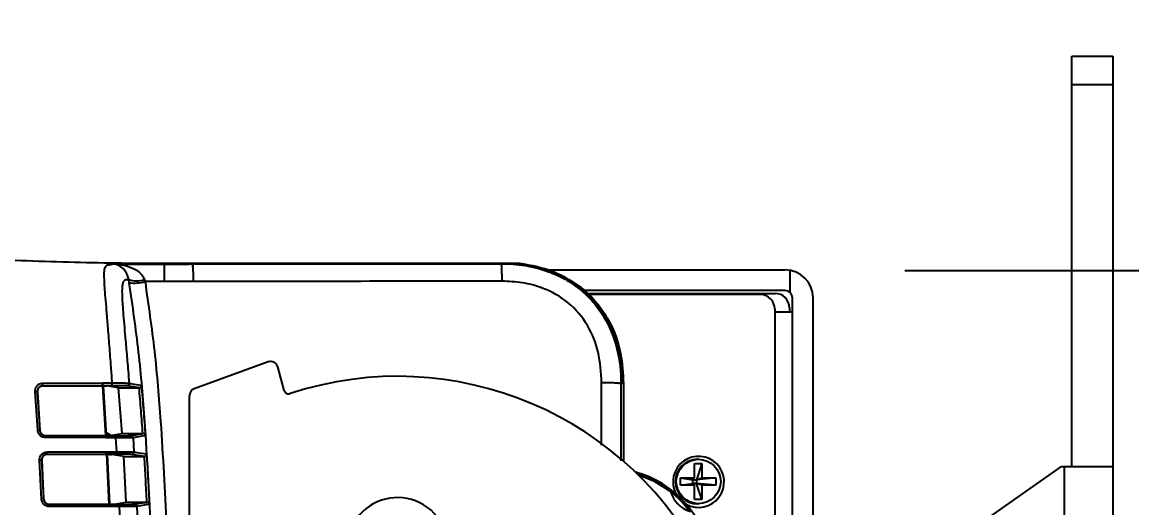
# Model space of a CAD drawing. Header units: inches. Extents: x 5 to 105, y 0 to 80.
# Drawn here: x 96.691 to 101.539, y 7.475 to 9.598 of the extents above; entities that cross this region are included whole.
import ezdxf

# ---------------------------------------------------------------- set-up
doc = ezdxf.new("R2010")
doc.units = ezdxf.units.IN
doc.header["$MEASUREMENT"] = 0
doc.layers.add('DIM', color=1, linetype='Continuous')
doc.styles.add('Arial', font='arial.ttf')
doc.dimstyles.new('ANSI & Metric .50 Stacked', dxfattribs={"dimscale": 2.666667, "dimtxt": 0.5, "dimasz": 0.625, "dimexe": 0.5, "dimexo": 0.5, "dimgap": 0.166667, "dimtad": 0, "dimtih": 1, "dimtoh": 1, "dimzin": 4, "dimdsep": 46, "dimtxsty": 'Arial', "dimcen": 0.25, "dimadec": 0, "dimazin": 0, "dimtfac": 0.75, "dimtofl": 0, "dimtmove": 0, "dimatfit": 3, "dimfxl": 1, "dimtolj": 1, "dimtzin": 0, "dimarcsym": 0})

# ---------------------------------------------------------------- blocks, each defined once
blk = doc.blocks.new('*D3')
at = {"layer": 'Defpoints', "color": 0, "transparency": 16777216}
for p in [(100.0465, 8.5129), (103.5677, 8.5129), (100.0465, 4.5869)]:
    blk.add_point(p, dxfattribs=at)
at = {"layer": 'DIM', "color": 0, "lineweight": -2, "transparency": 16777216}
for p, q in [((100.5465, 8.5129), (104.0677, 8.5129)), ((103.5677, 7.8879), (103.5677, 7.4631)), ((103.5677, 5.2119), (103.5677, 5.6447)), ((100.5465, 4.5869), (104.0677, 4.5869))]:
    blk.add_line(p, q, dxfattribs=at)
at = {"layer": 'DIM', "color": 0, "transparency": 16777216}
for points in [[(103.4636, 7.8879), (103.6719, 7.8879), (103.5677, 8.5129)], [(103.4636, 5.2119), (103.6719, 5.2119), (103.5677, 4.5869)]]:
    blk.add_solid(points, dxfattribs=at)
at = {"layer": 'DIM', "color": 0, "transparency": 16777216, "char_height": 0.5, "attachment_point": 5, "style": 'Arial'}
for s, insert in [('\\A1;3.93', (103.5677, 6.976)), ('\\A1;[100mm]', (103.5677, 6.0668))]:
    blk.add_mtext(s, dxfattribs=dict(at, insert=insert))
blk = doc.blocks.new('*D7')
at = {"layer": 'Defpoints', "color": 0, "transparency": 16777216}
for p in [(101.4558, 11.3188), (101.4558, 9.4499), (94.1083, 8.3757)]:
    blk.add_point(p, dxfattribs=at)
at = {"layer": 'DIM', "color": 0, "lineweight": -2, "transparency": 16777216}
for p, q in [((94.1083, 8.8757), (94.1083, 11.8188)), ((101.4558, 9.9499), (101.4558, 11.8188)), ((94.7333, 11.3188), (96.451, 11.3188)), ((100.8308, 11.3188), (99.4089, 11.3188))]:
    blk.add_line(p, q, dxfattribs=at)
at = {"layer": 'DIM', "color": 0, "transparency": 16777216}
for points in [[(94.7333, 11.423), (94.7333, 11.2146), (94.1083, 11.3188)], [(100.8308, 11.423), (100.8308, 11.2146), (101.4558, 11.3188)]]:
    blk.add_solid(points, dxfattribs=at)
at = {"layer": 'DIM', "color": 0, "transparency": 16777216, "char_height": 0.5, "attachment_point": 5, "style": 'Arial'}
for s, insert in [('\\A1;7.35', (97.93, 11.7409)), ('\\A1;[187mm]', (97.93, 10.8317))]:
    blk.add_mtext(s, dxfattribs=dict(at, insert=insert))

msp = doc.modelspace()

# ---------------------------------------------------------------- linework, layer by layer
for p, q in [((101.2765, 7.6553), (101.2765, 9.4499)), ((101.2765, 9.4499), (101.4558, 9.4499)), ((101.4558, 9.4499), (101.4558, 3.6499)), ((101.4558, 9.3249), (101.2765, 9.3249)), ((97.4357, 8.5448), (97.436, 8.5448)), ((97.436, 8.5448), (97.4357, 8.5448)), ((97.436, 8.5448), (97.4361, 8.5411)), ((97.436, 8.5448), (98.8629, 8.5448)), ((98.7832, 8.5423), (98.7875, 8.5434)), ((98.9817, 8.5149), (100.0245, 8.5149)), ((100.0465, 8.4162), (100.0465, 8.5129)), ((97.1587, 8.4587), (97.1563, 8.4733)), ((97.2251, 8.4721), (97.2276, 8.4639)), ((97.3132, 8.4639), (97.2276, 8.4639)), ((97.4391, 8.4644), (97.3132, 8.4639)), ((99.124, 8.4447), (99.1243, 8.4448)), ((100.0245, 8.4249), (99.1482, 8.4249)), ((99.1608, 8.4124), (99.9804, 8.4124)), ((99.9171, 8.4074), (99.1656, 8.4074)), ((100.0565, 7.1999), (100.0565, 8.3929)), ((100.1465, 7.1999), (100.1465, 8.3929)), ((99.9786, 8.3449), (99.9786, 7.2323)), ((100.0429, 8.3499), (100.0429, 8.3324)), ((99.9786, 8.3324), (100.0565, 8.3324)), ((97.7659, 8.1133), (97.4423, 7.9955)), ((97.8354, 7.9882), (97.8077, 8.0915)), ((96.7804, 8.0075), (96.7804, 8.0078)), ((97.0423, 8.0075), (96.7804, 8.0078)), ((97.0426, 8.0071), (96.7804, 8.0075)), ((97.0412, 8.0215), (97.0413, 8.0198)), ((97.0438, 8.0084), (97.0422, 8.0092)), ((97.0837, 8.0091), (97.0422, 8.0092)), ((97.0426, 8.0071), (97.0423, 8.0075)), ((97.0556, 7.7918), (97.0426, 8.0071)), ((97.0438, 8.0084), (97.0569, 7.7911)), ((97.0467, 8.0084), (97.0438, 8.0084)), ((97.1114, 7.9999), (97.0604, 8.0083)), ((97.1114, 7.9999), (97.2008, 7.9999)), ((97.1276, 7.7999), (97.1114, 7.9999)), ((97.2017, 8), (97.2008, 7.9999)), ((99.2219, 7.7495), (99.2225, 8.0221)), ((99.307, 8.0173), (99.3064, 7.6812)), ((99.3129, 8.0187), (99.307, 8.0173)), ((99.3181, 8.0187), (99.3129, 8.0187)), ((99.3181, 8.0187), (99.3181, 7.6792)), ((96.7585, 7.8142), (96.7476, 7.9838)), ((96.7568, 7.9826), (96.7677, 7.8137)), ((96.7571, 7.9826), (96.7568, 7.9826)), ((96.7571, 7.9826), (96.7681, 7.8138)), ((97.4212, 5.1344), (97.4212, 7.9654)), ((96.7681, 7.8138), (96.7677, 7.8137)), ((96.7918, 7.7915), (97.0556, 7.7918)), ((96.7918, 7.7915), (96.7918, 7.7911)), ((96.7918, 7.7911), (97.0553, 7.7914)), ((97.0553, 7.7914), (97.0556, 7.7918)), ((97.0553, 7.7903), (97.0997, 7.7904)), ((97.0556, 7.7824), (97.0557, 7.7814)), ((97.0569, 7.7911), (97.0755, 7.7912)), ((97.0755, 7.7912), (97.1276, 7.7999)), ((97.1039, 7.7203), (97.1003, 7.7814)), ((97.1276, 7.7999), (97.2177, 7.7999)), ((97.1753, 7.7817), (97.1792, 7.7195)), ((97.2184, 7.7999), (97.2177, 7.7999)), ((97.0598, 7.7086), (96.7997, 7.7088)), ((96.7997, 7.7085), (96.7997, 7.7088)), ((97.059, 7.7204), (97.0591, 7.7194)), ((97.0614, 7.7088), (97.0598, 7.7096)), ((97.1033, 7.7095), (97.0598, 7.7096)), ((97.0614, 7.7088), (97.0719, 7.491)), ((97.0718, 7.7088), (97.0614, 7.7088)), ((97.1343, 7.6999), (97.0812, 7.7087)), ((96.7748, 7.5138), (96.7661, 7.6833)), ((96.7758, 7.6833), (96.7754, 7.6832)), ((96.7754, 7.6832), (96.7842, 7.5139)), ((96.7758, 7.6833), (96.7845, 7.514)), ((97.0602, 7.7082), (96.7997, 7.7085)), ((97.0602, 7.7082), (97.0598, 7.7086)), ((97.0707, 7.4913), (97.0602, 7.7082)), ((97.1343, 7.6999), (97.2238, 7.6999)), ((97.1455, 7.4999), (97.1343, 7.6999)), ((97.2244, 7.6999), (97.2238, 7.6999)), ((99.6289, 7.6684), (99.6604, 7.6684)), ((99.6289, 7.6059), (99.6289, 7.6684)), ((99.6604, 7.6684), (99.6373, 7.5979)), ((99.6447, 7.6874), (99.6417, 7.6874)), ((99.6604, 7.6684), (99.6604, 7.6059)), ((100.6454, 7.2451), (101.2312, 7.6553)), ((101.2312, 7.6553), (101.4558, 7.6553)), ((101.2453, 5.4445), (101.2453, 7.6553)), ((99.5674, 7.6059), (99.6289, 7.6059)), ((99.5674, 7.5739), (99.5674, 7.6059)), ((99.5674, 7.6059), (99.6215, 7.5979)), ((99.5674, 7.5739), (99.6215, 7.5819)), ((99.6289, 7.5739), (99.5674, 7.5739)), ((99.6289, 7.6059), (99.6215, 7.5979)), ((99.6215, 7.5819), (99.6215, 7.5979)), ((99.6215, 7.5979), (99.6373, 7.5979)), ((99.6215, 7.5819), (99.6289, 7.5739)), ((99.6373, 7.5819), (99.6215, 7.5819)), ((99.6289, 7.5114), (99.6289, 7.5739)), ((99.722, 7.6059), (99.6373, 7.5979)), ((99.6373, 7.5979), (99.6604, 7.6059)), ((99.6373, 7.5979), (99.6373, 7.5819)), ((99.6604, 7.5114), (99.6373, 7.5819)), ((99.722, 7.5739), (99.6373, 7.5819)), ((99.6604, 7.5739), (99.6373, 7.5819)), ((99.6604, 7.6059), (99.722, 7.6059)), ((99.6604, 7.5739), (99.6604, 7.5114)), ((99.722, 7.5739), (99.6604, 7.5739)), ((99.722, 7.6059), (99.722, 7.5739)), ((96.7845, 7.514), (96.7842, 7.5139)), ((96.8086, 7.4911), (97.0707, 7.4913)), ((96.8086, 7.4911), (96.8086, 7.4907)), ((96.8086, 7.4907), (97.0703, 7.491)), ((97.0703, 7.491), (97.0707, 7.4913)), ((97.0703, 7.4902), (97.0719, 7.491)), ((97.0703, 7.4902), (97.1156, 7.4902)), ((97.0706, 7.4813), (97.0706, 7.4805)), ((97.0719, 7.491), (97.0924, 7.491)), ((97.0924, 7.491), (97.1455, 7.4999)), ((97.1188, 7.4199), (97.1161, 7.4805)), ((97.1455, 7.4999), (97.2355, 7.4999)), ((97.1919, 7.4813), (97.1946, 7.4195)), ((97.236, 7.4999), (97.2355, 7.4999)), ((99.6604, 7.5114), (99.6289, 7.5114)), ((99.6417, 7.4924), (99.6447, 7.4924))]:
    msp.add_line(p, q)
at = {"flags": 128}
for points in [[(97.4356, 8.5411), (97.4357, 8.5433), (97.4357, 8.5448)], [(97.2008, 7.9999), (97.1963, 8.0007), (97.1481, 8.0085)], [(97.1581, 8.0195), (97.1591, 8.0193), (97.1634, 8.0186), (97.1805, 8.0158), (97.2107, 8.0108), (97.2113, 8.0107)], [(97.0535, 7.8073), (97.0762, 7.793), (97.0775, 7.7923)], [(97.0553, 7.7903), (97.0561, 7.7907), (97.0569, 7.7911)], [(97.2289, 7.7907), (97.2284, 7.7906), (97.2274, 7.7904), (97.2232, 7.7897), (97.2066, 7.787), (97.1753, 7.7817)], [(97.2238, 7.6999), (97.217, 7.701), (97.1692, 7.7089)], [(97.1792, 7.7195), (97.1802, 7.7194), (97.1845, 7.7187), (97.2014, 7.7159), (97.2337, 7.7106), (97.2343, 7.7105)], [(99.5229, 7.5472), (99.4537, 7.5898), (99.386, 7.616)], [(97.2465, 7.4905), (97.246, 7.4904), (97.2449, 7.4902), (97.2408, 7.4895), (97.2242, 7.4867), (97.1919, 7.4813)]]:
    msp.add_lwpolyline(points, dxfattribs=at)
msp.add_circle((99.6456, 7.5903), 0.097)
for centre, radius, start, end in [((95.9332, 8.4793), 1.38, 359.3629, 2.5464), ((96.9006, 8.4784), 0.5387, 358.5124, 6.6799), ((97.4361, 8.4528), 0.0883, 90.011, 90.3465), ((96.8916, 8.4817), 0.5477, 358.1949, 6.2255), ((100.0245, 8.3929), 0.122, 0, 90), ((97.1925, 8.5769), 0.1097, 250.756, 287.2837), ((97.1779, 8.6629), 0.205, 264.6275, 284.0081), ((99.9166, 8.3454), 0.062, 359.5643, 89.5582), ((99.9804, 8.3499), 0.0625, 0, 90), ((100.0245, 8.3929), 0.032, 0, 90), ((97.7768, 8.0832), 0.032, 15, 110), ((98.3308, 6.5499), 1.5, 25.6793, 108.2546), ((96.7387, 8.0166), 0.0426, 348.0678, 4.5829), ((97.0322, 8.018), 0.0523, 350.2461, 3.8556), ((97.1481, 8.0185), 0.01, 270.0488, 5.3192), ((96.7505, 7.9703), 0.0138, 62.8744, 102.1047), ((97.4532, 7.9654), 0.032, 110, 180), ((97.8547, 7.9934), 0.02, 195, 288.2546), ((96.762, 7.7903), 0.0241, 76.3146, 98.5182), ((96.7589, 7.7841), 0.0337, 356.5869, 12.0638), ((97.061, 7.7834), 0.0394, 357.0683, 10.1779), ((97.1653, 7.781), 0.01, 3.9758, 89.9603), ((96.7568, 7.7169), 0.0436, 349.3766, 3.5594), ((97.052, 7.7176), 0.0519, 351.0789, 3.0621), ((97.1692, 7.7189), 0.01, 270.0472, 3.7021), ((96.7704, 7.6441), 0.0395, 82.7572, 96.3008), ((99.6459, 7.5888), 0.1117, 241.3107, 207.8121), ((99.6421, 7.5907), 0.0968, 90.442, 180.435), ((99.2594, 7.2092), 0.4359, 48.6981, 75.143), ((99.2474, 7.2072), 0.4382, 35.3054, 72.9721), ((99.6421, 7.5892), 0.0968, 179.565, 269.558), ((98.3308, 7.2999), 0.22, 332.9643, 214.8136), ((99.6533, 7.5884), 0.1368, 197.5331, 251.5899), ((96.7809, 7.431), 0.083, 87.775, 94.2361), ((96.7679, 7.4833), 0.0414, 356.8528, 10.3699), ((97.0679, 7.4828), 0.0483, 357.283, 8.8039), ((97.1819, 7.4808), 0.01, 2.7286, 89.9606), ((99.2497, 7.2003), 0.4492, 359.9506, 40.3009)]:
    msp.add_arc(centre, radius, start, end)
for points, knots in [([(96.6088, 8.5596), (96.7465, 8.5546), (97.0221, 8.5445), (97.2978, 8.5447), (97.4357, 8.5448)], [0, 0, 0, 0, 0.499817, 1, 1, 1, 1]), ([(97.0843, 8.0215), (97.0827, 8.0446), (97.0787, 8.0997), (97.0722, 8.1842), (97.0654, 8.2679), (97.0595, 8.3386), (97.0547, 8.3956), (97.0514, 8.4404), (97.049, 8.4829), (97.0494, 8.5147), (97.0552, 8.5347), (97.067, 8.5387), (97.0785, 8.539), (97.0845, 8.541), (97.0857, 8.5414)], [0, 0, 0, 0, 0.046353, 0.110739, 0.174994, 0.231047, 0.287086, 0.341563, 0.396097, 0.49274, 0.589663, 0.770424, 0.951282, 1, 1, 1, 1]), ([(97.0857, 8.5414), (97.1312, 8.5411), (97.2066, 8.5405), (97.282, 8.5406), (97.3119, 8.5406)], [0, 0, 0, 0, 0.603544, 1, 1, 1, 1]), ([(97.1563, 8.4733), (97.1549, 8.4795), (97.153, 8.4877), (97.147, 8.5017), (97.1359, 8.5189), (97.1142, 8.536), (97.0961, 8.541), (97.0858, 8.5414), (97.0857, 8.5414)], [0, 0, 0, 0, 0.114222, 0.150906, 0.320567, 0.610966, 0.99731, 1, 1, 1, 1]), ([(97.0857, 8.5414), (97.0859, 8.5414), (97.1064, 8.541), (97.1423, 8.5361), (97.185, 8.5187), (97.207, 8.5011), (97.2188, 8.4867), (97.2224, 8.4783), (97.2251, 8.4721)], [0, 0, 0, 0, 0.002656, 0.389128, 0.67877, 0.848106, 0.888125, 1, 1, 1, 1]), ([(97.3119, 8.5406), (97.3321, 8.5406), (97.3734, 8.5407), (97.4146, 8.541), (97.4356, 8.5411)], [0, 0, 0, 0, 0.490569, 1, 1, 1, 1]), ([(97.4361, 8.5411), (97.534, 8.5412), (97.7298, 8.5413), (98.1198, 8.5418), (98.471, 8.5422), (98.725, 8.5423), (98.7832, 8.5423)], [0, 0, 0, 0, 0.217673, 0.43542, 0.870759, 1, 1, 1, 1]), ([(98.7832, 8.5423), (98.7835, 8.5411), (98.7842, 8.5387), (98.7851, 8.5213), (98.7858, 8.4964), (98.7859, 8.476), (98.786, 8.4659)], [0, 0, 0, 0, 0.250002, 0.500001, 0.750001, 1, 1, 1, 1]), ([(98.7832, 8.5423), (98.7832, 8.5423), (98.8184, 8.5423), (98.889, 8.537), (98.9835, 8.513), (99.0638, 8.4761), (99.1301, 8.4315), (99.1876, 8.3755), (99.2483, 8.2914), (99.2964, 8.1705), (99.307, 8.0688), (99.307, 8.0173), (99.307, 8.0173)], [0, 0, 0, 0, 0.000003, 0.126741, 0.253283, 0.348217, 0.443096, 0.539342, 0.635609, 0.814802, 0.999997, 1, 1, 1, 1]), ([(98.7875, 8.5434), (98.7911, 8.5434), (98.7993, 8.5434), (98.8136, 8.5436), (98.8401, 8.544), (98.853, 8.5444), (98.8629, 8.5448)], [0, 0, 0, 0, 0.07979, 0.181525, 0.369084, 1, 1, 1, 1]), ([(98.7875, 8.5434), (98.8231, 8.5419), (98.8924, 8.5389), (98.9942, 8.5122), (99.0884, 8.4677), (99.1705, 8.4025), (99.2361, 8.3207), (99.2811, 8.2267), (99.3083, 8.1245), (99.3113, 8.0546), (99.3129, 8.0187)], [0, 0, 0, 0, 0.1275885, 0.2489597, 0.3756788, 0.499235, 0.6226392, 0.7490871, 0.8713935, 1, 1, 1, 1]), ([(98.8629, 8.5448), (98.9153, 8.5356), (99.0092, 8.5192), (99.0891, 8.4676), (99.1243, 8.4448)], [0, 0, 0, 0, 0.558021, 1, 1, 1, 1]), ([(97.1563, 8.4733), (97.1521, 8.4727), (97.1437, 8.4716), (97.1333, 8.468), (97.1274, 8.4498), (97.1261, 8.4144), (97.1297, 8.3479), (97.138, 8.2532), (97.1464, 8.1578), (97.1528, 8.0846), (97.1566, 8.0378), (97.1581, 8.0195)], [0, 0, 0, 0, 0.1880416, 0.3759819, 0.483505, 0.5906856, 0.7041337, 0.8183183, 0.8869631, 0.9557652, 1, 1, 1, 1]), ([(97.1588, 4.6412), (97.1738, 4.746), (97.204, 4.9561), (97.2378, 5.3817), (97.2637, 5.916), (97.271, 6.56), (97.2632, 7.2054), (97.2366, 7.7379), (97.2025, 8.1562), (97.1733, 8.3578), (97.1587, 8.4587)], [0, 0, 0, 0, 0.083251, 0.166796, 0.334515, 0.502266, 0.6711, 0.8399, 0.919861, 1, 1, 1, 1]), ([(97.2276, 8.4639), (97.2422, 8.3627), (97.2714, 8.16), (97.3007, 7.8041), (97.3132, 7.5496), (97.3206, 7.398)], [0, 0, 0, 0, 0.286995, 0.574948, 1, 1, 1, 1]), ([(98.786, 8.4659), (98.7283, 8.4658), (98.4745, 8.4657), (98.1234, 8.4652), (97.733, 8.4646), (97.5371, 8.4645), (97.4391, 8.4644)], [0, 0, 0, 0, 0.128323, 0.564128, 0.7821, 1, 1, 1, 1]), ([(99.2225, 8.0221), (99.2199, 8.067), (99.2148, 8.1538), (99.1656, 8.2768), (99.0814, 8.3773), (98.9772, 8.4353), (98.8764, 8.4619), (98.8162, 8.4646), (98.786, 8.4659)], [0, 0, 0, 0, 0.191744, 0.370723, 0.557326, 0.742547, 0.871156, 1, 1, 1, 1]), ([(99.124, 8.4447), (99.1333, 8.4373), (99.1637, 8.4132), (99.2088, 8.365), (99.2675, 8.2769), (99.3106, 8.159), (99.3157, 8.0628), (99.3181, 8.0187)], [0, 0, 0, 0, 0.0739652, 0.2396901, 0.4054292, 0.7279484, 1, 1, 1, 1]), ([(96.7476, 7.9838), (96.7477, 7.9877), (96.748, 7.9955), (96.7533, 8.0062), (96.7615, 8.0145), (96.7714, 8.0193), (96.7783, 8.0198), (96.7812, 8.02)], [0, 0, 0, 0, 0.211097, 0.421951, 0.63391, 0.843609, 1, 1, 1, 1]), ([(96.7804, 8.0078), (96.7784, 8.0076), (96.7735, 8.0073), (96.7666, 8.0039), (96.7608, 7.9982), (96.757, 7.9908), (96.7569, 7.9853), (96.7568, 7.9826)], [0, 0, 0, 0, 0.155057, 0.364311, 0.576965, 0.788715, 1, 1, 1, 1]), ([(96.7804, 8.0075), (96.7778, 8.0072), (96.7726, 8.0067), (96.7657, 8.0028), (96.7604, 7.9969), (96.7573, 7.9899), (96.7572, 7.9849), (96.7571, 7.9826)], [0, 0, 0, 0, 0.201963, 0.403767, 0.609585, 0.819981, 1, 1, 1, 1]), ([(96.7812, 8.02), (96.7878, 8.02), (96.8211, 8.02), (96.9077, 8.0199), (96.9878, 8.0198), (97.0413, 8.0198)], [0, 0, 0, 0, 0.076691, 0.383454, 1, 1, 1, 1]), ([(97.0412, 8.0215), (97.0478, 8.0215), (97.0622, 8.0215), (97.0766, 8.0215), (97.0843, 8.0215)], [0, 0, 0, 0, 0.462149, 1, 1, 1, 1]), ([(97.0422, 8.0092), (97.0422, 8.0093), (97.0421, 8.0095), (97.0419, 8.0113), (97.0417, 8.0139), (97.0415, 8.0171), (97.0413, 8.0197), (97.0412, 8.0212), (97.0412, 8.0215)], [0, 0, 0, 0, 0.1882, 0.376372, 0.565073, 0.753795, 0.941854, 1, 1, 1, 1]), ([(97.0413, 8.0198), (97.0414, 8.0187), (97.0415, 8.0164), (97.0417, 8.0131), (97.042, 8.0103), (97.0422, 8.0083), (97.0423, 8.0076), (97.0423, 8.0075), (97.0423, 8.0075)], [0, 0, 0, 0, 0.187993, 0.375946, 0.56472, 0.754328, 0.944192, 1, 1, 1, 1]), ([(97.0467, 8.0084), (97.0483, 8.0084), (97.0516, 8.0084), (97.0557, 8.0084), (97.0588, 8.0083), (97.0602, 8.0083), (97.0604, 8.0083), (97.0604, 8.0083)], [0, 0, 0, 0, 0.22661, 0.453204, 0.680616, 0.912893, 1, 1, 1, 1]), ([(97.1481, 8.0085), (97.1479, 8.0086), (97.1469, 8.0086), (97.1406, 8.0088), (97.1261, 8.009), (97.1065, 8.0091), (97.0913, 8.0091), (97.0837, 8.0091)], [0, 0, 0, 0, 0.087255, 0.319028, 0.54643, 0.773212, 1, 1, 1, 1]), ([(97.0843, 8.0215), (97.093, 8.0215), (97.1104, 8.0216), (97.1328, 8.0213), (97.1493, 8.0207), (97.1566, 8.02), (97.1578, 8.0196), (97.1581, 8.0195)], [0, 0, 0, 0, 0.2272229, 0.4543743, 0.681798, 0.9130668, 1, 1, 1, 1]), ([(97.2017, 8), (97.2026, 8.0001), (97.2043, 8.0004), (97.2069, 8.0018), (97.2094, 8.0041), (97.211, 8.0072), (97.2113, 8.0096), (97.2113, 8.0107), (97.2113, 8.0107)], [0, 0, 0, 0, 0.140728, 0.280803, 0.477803, 0.750085, 0.993374, 1, 1, 1, 1]), ([(97.2177, 7.7999), (97.2153, 7.8333), (97.2104, 7.9), (97.2046, 7.9666), (97.2017, 8)], [0, 0, 0, 0, 0.499975, 1, 1, 1, 1]), ([(97.2113, 8.0107), (97.2145, 7.9741), (97.221, 7.9008), (97.2263, 7.8274), (97.2289, 7.7907)], [0, 0, 0, 0, 0.499999, 1, 1, 1, 1]), ([(99.307, 8.0173), (99.3053, 8.0179), (99.3018, 8.0191), (99.2821, 8.0207), (99.2547, 8.0218), (99.2332, 8.022), (99.2225, 8.0221)], [0, 0, 0, 0, 0.250002, 0.499999, 0.75, 1, 1, 1, 1]), ([(96.7925, 7.7821), (96.7887, 7.7824), (96.7811, 7.7832), (96.7709, 7.789), (96.7632, 7.7976), (96.7593, 7.8066), (96.7587, 7.8122), (96.7585, 7.8142)], [0, 0, 0, 0, 0.221754, 0.443682, 0.665222, 0.886996, 1, 1, 1, 1]), ([(96.7677, 7.8137), (96.7679, 7.8124), (96.7683, 7.8084), (96.7711, 7.8021), (96.7765, 7.796), (96.7837, 7.7919), (96.7891, 7.7914), (96.7918, 7.7911)], [0, 0, 0, 0, 0.1130554, 0.3346544, 0.5559425, 0.777854, 1, 1, 1, 1]), ([(96.7681, 7.8138), (96.7685, 7.8111), (96.7694, 7.8059), (96.7739, 7.799), (96.7802, 7.794), (96.7866, 7.7918), (96.7905, 7.7916), (96.7918, 7.7915)], [0, 0, 0, 0, 0.2230107, 0.4460718, 0.6679851, 0.889247, 1, 1, 1, 1]), ([(97.0556, 7.7824), (97.049, 7.7824), (97.0157, 7.7824), (96.928, 7.7823), (96.8469, 7.7822), (96.7925, 7.7821)], [0, 0, 0, 0, 0.0758572, 0.3792871, 1, 1, 1, 1]), ([(97.0553, 7.7914), (97.0553, 7.7913), (97.0552, 7.791), (97.0553, 7.7893), (97.0554, 7.7867), (97.0555, 7.7842), (97.0556, 7.7828), (97.0556, 7.7824)], [0, 0, 0, 0, 0.232394, 0.46482, 0.696581, 0.927865, 1, 1, 1, 1]), ([(97.0557, 7.7814), (97.0556, 7.7825), (97.0555, 7.7847), (97.0554, 7.7875), (97.0553, 7.7895), (97.0553, 7.7902), (97.0553, 7.7903), (97.0553, 7.7903)], [0, 0, 0, 0, 0.230076, 0.46017, 0.689994, 0.920049, 1, 1, 1, 1]), ([(97.1003, 7.7814), (97.0936, 7.7814), (97.0788, 7.7814), (97.0639, 7.7814), (97.0557, 7.7814)], [0, 0, 0, 0, 0.447847, 1, 1, 1, 1]), ([(97.0997, 7.7904), (97.1023, 7.7904), (97.1126, 7.7904), (97.1301, 7.7905), (97.1486, 7.7906), (97.1618, 7.7908), (97.1641, 7.7909), (97.1653, 7.791)], [0, 0, 0, 0, 0.075464, 0.305185, 0.535961, 0.768008, 1, 1, 1, 1]), ([(97.1753, 7.7817), (97.1739, 7.7817), (97.1712, 7.7818), (97.1562, 7.7817), (97.135, 7.7816), (97.115, 7.7815), (97.1032, 7.7814), (97.1003, 7.7814)], [0, 0, 0, 0, 0.231845, 0.463889, 0.69474, 0.92453, 1, 1, 1, 1]), ([(97.1653, 7.791), (97.181, 7.7934), (97.1989, 7.7962), (97.2163, 7.7997), (97.2184, 7.7999), (97.2184, 7.7999)], [0, 0, 0, 0, 0.881035, 0.999976, 1, 1, 1, 1]), ([(97.2289, 7.7907), (97.2289, 7.7907), (97.2288, 7.7914), (97.2283, 7.7934), (97.2267, 7.7962), (97.224, 7.7985), (97.2212, 7.7997), (97.2194, 7.7998), (97.2184, 7.7999)], [0, 0, 0, 0, 0.006866, 0.164637, 0.471742, 0.695697, 0.847391, 1, 1, 1, 1]), ([(96.7661, 7.6833), (96.7663, 7.6872), (96.7666, 7.695), (96.7719, 7.7056), (96.7802, 7.7138), (96.7902, 7.7188), (96.7972, 7.7193), (96.8003, 7.7196)], [0, 0, 0, 0, 0.2075535, 0.4150189, 0.6230017, 0.8312192, 1, 1, 1, 1]), ([(96.7997, 7.7088), (96.7974, 7.7087), (96.7925, 7.7083), (96.7854, 7.7048), (96.7795, 7.699), (96.7758, 7.6915), (96.7755, 7.686), (96.7754, 7.6832)], [0, 0, 0, 0, 0.168835, 0.377291, 0.585459, 0.792845, 1, 1, 1, 1]), ([(96.8003, 7.7196), (96.807, 7.7196), (96.8402, 7.7196), (96.9265, 7.7195), (97.0061, 7.7194), (97.0591, 7.7194)], [0, 0, 0, 0, 0.0771511, 0.3857543, 1, 1, 1, 1]), ([(97.059, 7.7204), (97.0657, 7.7204), (97.0806, 7.7204), (97.0956, 7.7203), (97.1039, 7.7203)], [0, 0, 0, 0, 0.445269, 1, 1, 1, 1]), ([(97.0598, 7.7096), (97.0598, 7.7097), (97.0597, 7.7099), (97.0596, 7.7117), (97.0594, 7.7142), (97.0592, 7.7173), (97.0591, 7.7194), (97.059, 7.7204)], [0, 0, 0, 0, 0.205869, 0.41172, 0.61792, 0.824056, 1, 1, 1, 1]), ([(97.0591, 7.7194), (97.0591, 7.7183), (97.0593, 7.716), (97.0595, 7.7129), (97.0596, 7.7104), (97.0598, 7.7089), (97.0598, 7.7087), (97.0598, 7.7086)], [0, 0, 0, 0, 0.2061745, 0.4123241, 0.6190673, 0.8263813, 1, 1, 1, 1]), ([(97.0718, 7.7088), (97.0729, 7.7088), (97.0751, 7.7088), (97.078, 7.7087), (97.0801, 7.7087), (97.081, 7.7087), (97.0812, 7.7087), (97.0812, 7.7087)], [0, 0, 0, 0, 0.230716, 0.461448, 0.691777, 0.922092, 1, 1, 1, 1]), ([(97.1692, 7.7089), (97.169, 7.7089), (97.168, 7.709), (97.1617, 7.7092), (97.1469, 7.7093), (97.1267, 7.7095), (97.1111, 7.7095), (97.1033, 7.7095)], [0, 0, 0, 0, 0.078458, 0.30866, 0.538841, 0.769431, 1, 1, 1, 1]), ([(97.1039, 7.7203), (97.1128, 7.7204), (97.1306, 7.7204), (97.1537, 7.7203), (97.1706, 7.7201), (97.1778, 7.7198), (97.1789, 7.7196), (97.1792, 7.7195)], [0, 0, 0, 0, 0.230555, 0.461177, 0.691388, 0.92157, 1, 1, 1, 1]), ([(97.2244, 7.6999), (97.2253, 7.7001), (97.2271, 7.7003), (97.2297, 7.7016), (97.2322, 7.7039), (97.2339, 7.707), (97.2343, 7.7093), (97.2343, 7.7104), (97.2343, 7.7105)], [0, 0, 0, 0, 0.140714, 0.280779, 0.477752, 0.750006, 0.993367, 1, 1, 1, 1]), ([(97.2343, 7.7105), (97.2365, 7.6738), (97.241, 7.6005), (97.2447, 7.5272), (97.2465, 7.4905)], [0, 0, 0, 0, 0.5, 1, 1, 1, 1]), ([(96.7997, 7.7085), (96.797, 7.7082), (96.7916, 7.7077), (96.7844, 7.7036), (96.779, 7.6975), (96.7759, 7.6904), (96.7758, 7.6855), (96.7758, 7.6833)], [0, 0, 0, 0, 0.207561, 0.415097, 0.623234, 0.831604, 1, 1, 1, 1]), ([(97.2355, 7.4999), (97.2338, 7.5333), (97.2305, 7.6), (97.2264, 7.6666), (97.2244, 7.6999)], [0, 0, 0, 0, 0.499989, 1, 1, 1, 1]), ([(99.5923, 7.4908), (99.5884, 7.4949), (99.5787, 7.5051), (99.5627, 7.5214), (99.5521, 7.5318), (99.5471, 7.5367)], [0, 0, 0, 0, 0.2597659, 0.6511409, 1, 1, 1, 1]), ([(96.8092, 7.481), (96.8053, 7.4814), (96.7976, 7.4821), (96.7873, 7.488), (96.7795, 7.4968), (96.7756, 7.506), (96.775, 7.5118), (96.7748, 7.5138)], [0, 0, 0, 0, 0.22139, 0.442858, 0.664067, 0.884941, 1, 1, 1, 1]), ([(96.7842, 7.5139), (96.7843, 7.5125), (96.7847, 7.5084), (96.7875, 7.5019), (96.793, 7.4957), (96.8003, 7.4915), (96.8058, 7.491), (96.8086, 7.4907)], [0, 0, 0, 0, 0.114913, 0.335526, 0.556642, 0.778259, 1, 1, 1, 1]), ([(96.7845, 7.514), (96.7849, 7.5113), (96.7857, 7.5059), (96.7902, 7.4989), (96.7965, 7.4938), (96.803, 7.4914), (96.8071, 7.4911), (96.8086, 7.4911)], [0, 0, 0, 0, 0.220604, 0.441212, 0.661789, 0.882665, 1, 1, 1, 1]), ([(97.0706, 7.4813), (97.0639, 7.4813), (97.0306, 7.4812), (96.9435, 7.4811), (96.863, 7.481), (96.8092, 7.481)], [0, 0, 0, 0, 0.076393, 0.381965, 1, 1, 1, 1]), ([(97.0703, 7.491), (97.0703, 7.4908), (97.0703, 7.4906), (97.0703, 7.4888), (97.0704, 7.4862), (97.0705, 7.4835), (97.0705, 7.4819), (97.0706, 7.4813)], [0, 0, 0, 0, 0.2216585, 0.4433351, 0.6645015, 0.8852104, 1, 1, 1, 1]), ([(97.0706, 7.4805), (97.0706, 7.4816), (97.0705, 7.4838), (97.0704, 7.4868), (97.0703, 7.489), (97.0703, 7.49), (97.0703, 7.4901), (97.0703, 7.4902)], [0, 0, 0, 0, 0.21954, 0.439082, 0.658458, 0.878044, 1, 1, 1, 1]), ([(97.1161, 7.4805), (97.1095, 7.4805), (97.0943, 7.4805), (97.0791, 7.4805), (97.0706, 7.4805)], [0, 0, 0, 0, 0.43864, 1, 1, 1, 1]), ([(97.1156, 7.4902), (97.1184, 7.4902), (97.1289, 7.4902), (97.1467, 7.4903), (97.1652, 7.4904), (97.1784, 7.4906), (97.1807, 7.4908), (97.1819, 7.4908)], [0, 0, 0, 0, 0.0812021, 0.3108419, 0.5404596, 0.7702319, 1, 1, 1, 1]), ([(97.1919, 7.4813), (97.1905, 7.4813), (97.1878, 7.4812), (97.1728, 7.481), (97.1516, 7.4808), (97.1313, 7.4806), (97.1193, 7.4806), (97.1161, 7.4805)], [0, 0, 0, 0, 0.229765, 0.459553, 0.689179, 0.91881, 1, 1, 1, 1]), ([(97.1819, 7.4908), (97.1974, 7.4937), (97.2153, 7.497), (97.2337, 7.4993), (97.236, 7.4999), (97.236, 7.4999)], [0, 0, 0, 0, 0.866839, 0.999989, 1, 1, 1, 1]), ([(97.2465, 7.4905), (97.2465, 7.4905), (97.2464, 7.4914), (97.2459, 7.4935), (97.2442, 7.4963), (97.2415, 7.4985), (97.2388, 7.4997), (97.2369, 7.4998), (97.236, 7.4999)], [0, 0, 0, 0, 0.006781, 0.192288, 0.488403, 0.703525, 0.851348, 1, 1, 1, 1])]:
    msp.add_open_spline(points, degree=3, knots=knots)

# ---------------------------------------------------------------- dimensions: what is measured, and where the dimension line sits
at = {"layer": 'DIM'}
for base, p1, p2, angle, picture, middle in [((101.4558, 11.3188), (94.1083, 8.3757), (101.4558, 9.4499), 180, '*D7', (97.93, 11.3188)), ((103.5677, 8.5129), (100.0465, 4.5869), (100.0465, 8.5129), 270, '*D3', (103.5677, 6.5539))]:
    dim = msp.add_linear_dim(base=base, p1=p1, p2=p2, angle=angle, dimstyle='ANSI & Metric .50 Stacked', override={"dimpost": '\\X'}, dxfattribs=at)
    dim.commit()
    dim.dimension.update_dxf_attribs({"geometry": picture, "text_midpoint": middle, "dimtype": 160})

doc.saveas('drawing.dxf')
